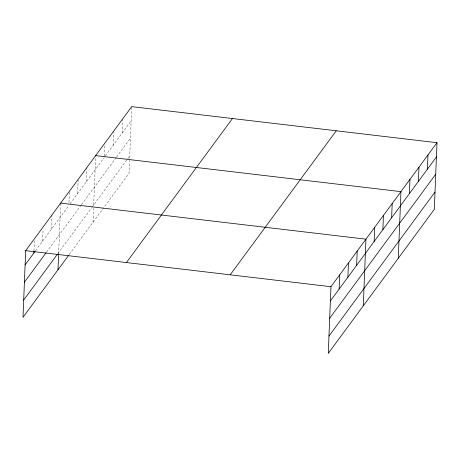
<?xml version="1.0" encoding="UTF-8"?>
<svg xmlns="http://www.w3.org/2000/svg" width="460" height="460" viewBox="0 0 460 460"><rect width="100%" height="100%" fill="white"/><g stroke="black" fill="none" stroke-linecap="round" stroke-linejoin="round"><path stroke-width="0.34" stroke-dasharray="2.3 1.72" d="M33.942 250.878L34.339 240.908M42.602 241.132L43.062 229.736M51.353 229.252L51.922 215.01M58.633 253.874L60.674 203.124M68.965 202.636L69.391 191.952M77.596 193.602L78.142 180.073M86.348 181.723L86.917 167.48M92.989 222.261L93.547 208.42M93.685 204.959L95.64 156.308M104.167 156.176L104.65 144.066M113.12 145.354L113.695 131.112M122.136 133.112L122.676 119.583M131.692 107.341L129.041 173.288L104.052 207.236M35.518 250.752L68.85 205.488M70.098 203.791L104.109 157.596M105.334 155.928L131.152 120.871M46.489 252.206L81.069 205.246M81.483 204.677L116.115 157.648M116.524 157.09L130.456 138.172M57.856 253.621L91.603 207.788M92.017 207.224L127.282 159.333M127.69 158.775L129.737 155.992M69.242 254.506L103.644 207.788"/><path stroke-width="0.69" d="M437 142.686L330.959 286.712L328.279 353.372L434.32 209.346L437 142.686L131.721 106.628L25.679 250.654L23 317.314L68.408 255.639M33.856 253.017L33.913 251.591M57.994 269.784L58.633 253.874M339.135 289.07L339.704 274.827M347.881 277.19L348.456 262.947M356.632 265.311L357.202 251.062M363.273 305.842L365.953 239.183L60.674 203.124M374.129 241.546L374.699 227.297M382.875 229.661L383.45 215.418M391.627 217.781L392.196 203.538M398.268 258.313L400.947 191.653L95.668 155.595M409.388 193.654L409.958 179.411M418.399 181.412L418.974 167.17M427.415 169.171L427.984 154.928M25.104 264.897L35.104 251.315M24.409 282.193L46.075 252.77M23.696 300.018L57.437 254.184M126.419 262.551L232.461 118.525M230.213 274.81L336.26 130.79M330.384 300.955L436.431 156.929M329.688 318.251L435.735 174.225M328.975 336.076L435.016 192.05M25.679 250.654L330.959 286.712"/></g></svg>
